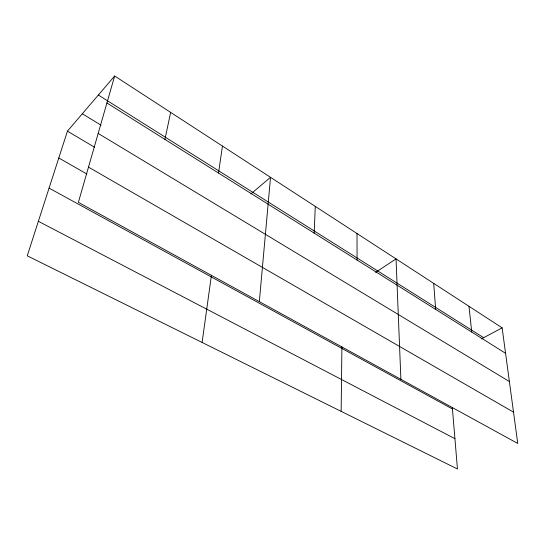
<?xml version="1.0" encoding="UTF-8"?>
<svg xmlns="http://www.w3.org/2000/svg" width="545" height="545" viewBox="0 0 545 545"><rect width="100%" height="100%" fill="white"/><g stroke="black" fill="none" stroke-linecap="round" stroke-linejoin="round"><path stroke-width="0.82" d="M341.15 411.366L341.913 346.763M314.179 233.124L315.276 206.398M259.338 301.651L270.531 177.316L250.87 193.945M202.113 342.464L211.433 275.198M218.511 173.044L222.455 146.06M164.944 139.404L170.646 112.386M114.661 76L78.378 202.345L517.75 443.46L502.129 327.852L114.661 76L67.437 131.161L27.25 255.809L457.453 469L452.309 407.313M375.634 272.343L396.045 258.895L400.895 379.334M481.494 338.861L502.129 327.852M38.375 221.304L454.925 438.691M49.077 188.114L452.452 408.982M58.792 157.975L86.825 173.991M88.494 167.117L513.519 412.136M67.437 131.161L94.523 147.211M98.175 133.416L509.377 381.527M82.322 113.776L101.063 125.207M98.366 95.034L483.694 337.689M106.915 102.971L505.569 353.31M468.986 306.31L471.732 332.062M433.697 283.373L435.659 309.41M357.016 233.526L357.07 260.06"/></g></svg>
